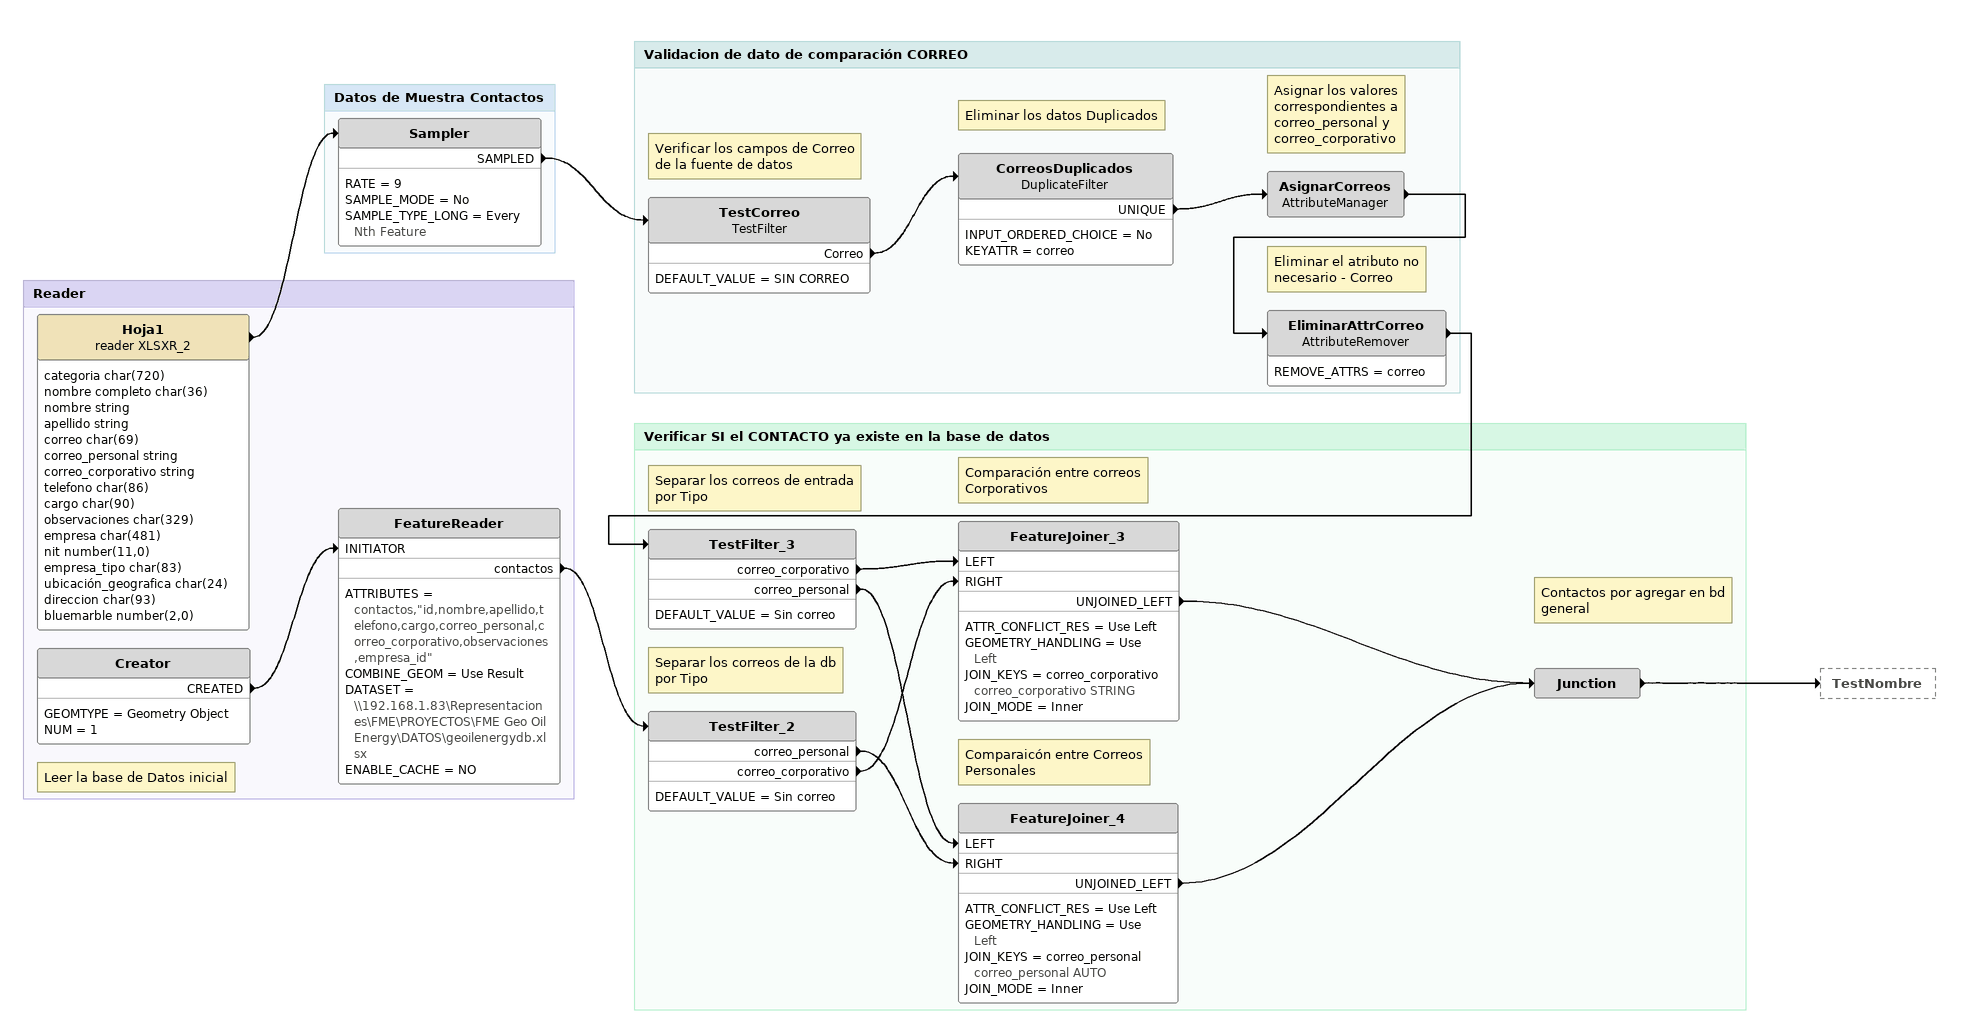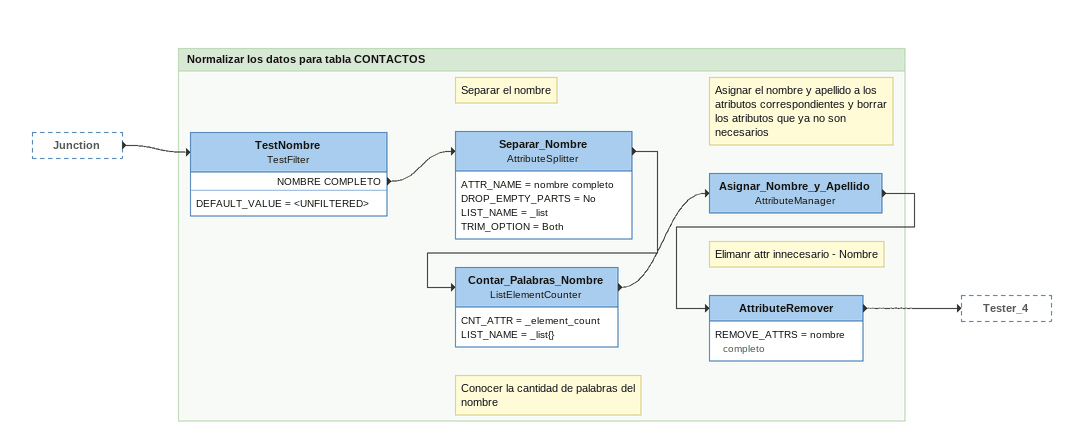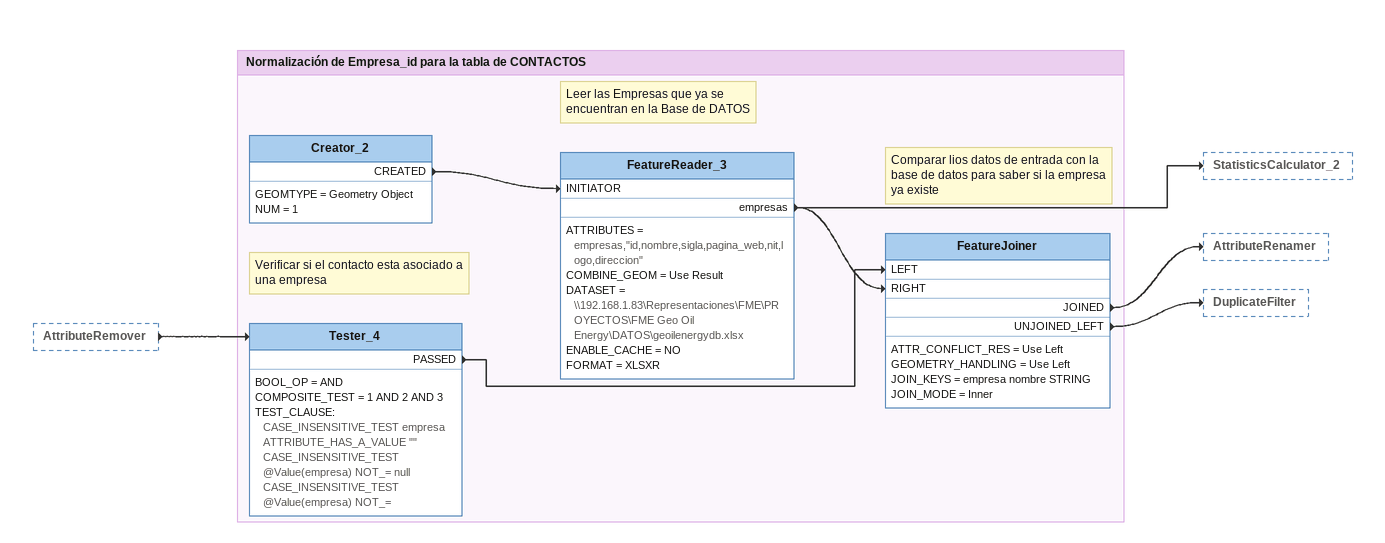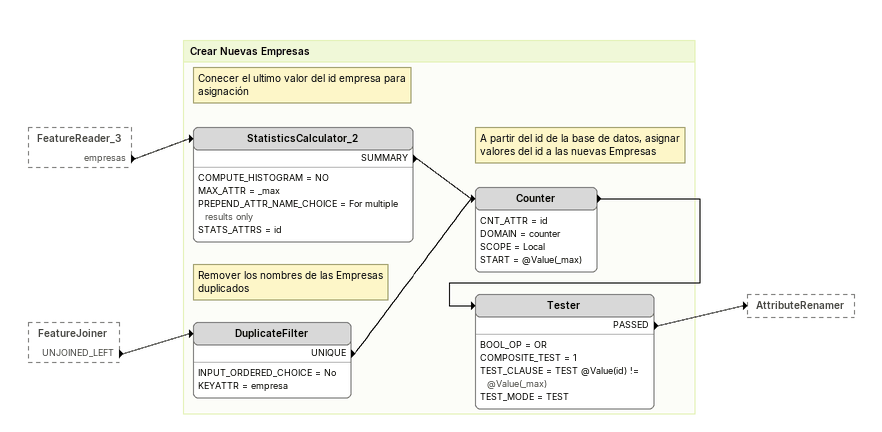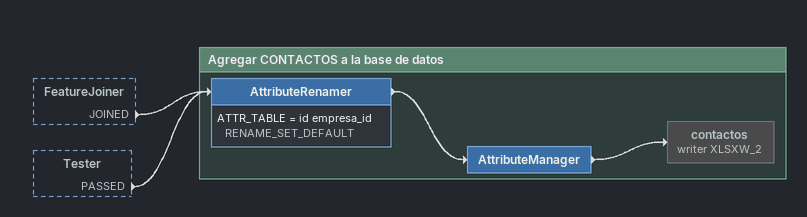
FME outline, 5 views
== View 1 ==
Bookmark: Reader
Hoja1 (reader XLSXR_2)
    attributes: categoria char(720), nombre completo char(36), nombre string, apellido string, correo char(69), correo_personal string, correo_corporativo string, telefono char(86), cargo char(90), observaciones char(329), empresa char(481), nit number(11,0), empresa_tipo char(83), ubicación_geografica char(24), direccion char(93), bluemarble number(2,0)
    -> Sampler
Creator
    GEOMTYPE = Geometry Object
    NUM = 1
    CREATED -> FeatureReader [INITIATOR]
Note: Leer la base de Datos inicial
FeatureReader
    ATTRIBUTES = contactos,"id,nombre,apellido,telefono,cargo,correo_personal,correo_corporativo,observaciones,empresa_id"
    COMBINE_GEOM = Use Result
    DATASET = \\192.168.1.83\Representaciones\FME\PROYECTOS\FME Geo Oil Energy\DATOS\geoilenergydb.xlsx
    ENABLE_CACHE = NO
    contactos -> TestFilter_2

Bookmark: Datos de Muestra Contactos
Sampler
    RATE = 9
    SAMPLE_MODE = No
    SAMPLE_TYPE_LONG = Every Nth Feature
    SAMPLED -> TestCorreo

Bookmark: Validacion de dato de comparación CORREO
Note: Verificar los campos de Correo de la fuente de datos
TestCorreo: TestFilter
    DEFAULT_VALUE = SIN CORREO
    Correo -> CorreosDuplicados
Note: Eliminar los datos Duplicados
CorreosDuplicados: DuplicateFilter
    INPUT_ORDERED_CHOICE = No
    KEYATTR = correo
    UNIQUE -> AsignarCorreos
Note: Asignar los valores correspondientes a correo_personal y correo_corporativo
AsignarCorreos: AttributeManager
    -> EliminarAttrCorreo
Note: Eliminar el atributo no necesario - Correo
EliminarAttrCorreo: AttributeRemover
    REMOVE_ATTRS = correo
    -> TestFilter_3

Bookmark: Verificar SI el CONTACTO ya existe en la base de datos
Note: Separar los correos de entrada por Tipo
TestFilter_3
    DEFAULT_VALUE = Sin correo
    correo_corporativo -> FeatureJoiner_3 [LEFT]
    correo_personal -> FeatureJoiner_4 [LEFT]
Note: Separar los correos de la db por Tipo
TestFilter_2
    DEFAULT_VALUE = Sin correo
    correo_personal -> FeatureJoiner_4 [RIGHT]
    correo_corporativo -> FeatureJoiner_3 [RIGHT]
Note: Comparación entre correos Corporativos
FeatureJoiner_3
    ATTR_CONFLICT_RES = Use Left
    GEOMETRY_HANDLING = Use Left
    JOIN_KEYS = correo_corporativo correo_corporativo STRING
    JOIN_MODE = Inner
    UNJOINED_LEFT -> Junction
Note: Comparaicón entre Correos Personales
FeatureJoiner_4
    ATTR_CONFLICT_RES = Use Left
    GEOMETRY_HANDLING = Use Left
    JOIN_KEYS = correo_personal correo_personal AUTO
    JOIN_MODE = Inner
    UNJOINED_LEFT -> Junction
Note: Contactos por agregar en bd general
Junction
    -> TestNombre

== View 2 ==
Junction [outside]
    -> TestNombre

Bookmark: Normalizar los datos para tabla CONTACTOS
TestNombre: TestFilter
    DEFAULT_VALUE = <UNFILTERED>
    NOMBRE COMPLETO -> Separar_Nombre
Note: Separar el nombre
Separar_Nombre: AttributeSplitter
    ATTR_NAME = nombre completo
    DROP_EMPTY_PARTS = No
    LIST_NAME = _list
    TRIM_OPTION = Both
    -> Contar_Palabras_Nombre
Note: Conocer la cantidad de palabras del nombre
Contar_Palabras_Nombre: ListElementCounter
    CNT_ATTR = _element_count
    LIST_NAME = _list{}
    -> Asignar_Nombre_y_Apellido
Note: Asignar el nombre y apellido a los atributos correspondientes y borrar los atributos que ya no son necesarios
Asignar_Nombre_y_Apellido: AttributeManager
    -> AttributeRemover
Note: Elimanr attr innecesario - Nombre
AttributeRemover
    REMOVE_ATTRS = nombre completo
    -> Tester_4

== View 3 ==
AttributeRemover [outside]
    -> Tester_4

Bookmark: Normalización de Empresa_id para la tabla de CONTACTOS
Note: Verificar si el contacto esta asociado a una empresa
Tester_4
    BOOL_OP = AND
    COMPOSITE_TEST = 1 AND 2 AND 3
    TEST_CLAUSE:
      CASE_INSENSITIVE_TEST empresa ATTRIBUTE_HAS_A_VALUE ""
      CASE_INSENSITIVE_TEST @Value(empresa) NOT_= null
      CASE_INSENSITIVE_TEST @Value(empresa) NOT_=
    PASSED -> FeatureJoiner [LEFT]
Creator_2
    GEOMTYPE = Geometry Object
    NUM = 1
    CREATED -> FeatureReader_3 [INITIATOR]
Note: Leer las Empresas que ya se encuentran en la Base de DATOS
FeatureReader_3
    ATTRIBUTES = empresas,"id,nombre,sigla,pagina_web,nit,logo,direccion"
    COMBINE_GEOM = Use Result
    DATASET = \\192.168.1.83\Representaciones\FME\PROYECTOS\FME Geo Oil Energy\DATOS\geoilenergydb.xlsx
    ENABLE_CACHE = NO
    FORMAT = XLSXR
    empresas -> FeatureJoiner [RIGHT]
    empresas -> StatisticsCalculator_2
Note: Comparar lios datos de entrada con la base de datos para saber si la empresa ya existe
FeatureJoiner
    ATTR_CONFLICT_RES = Use Left
    GEOMETRY_HANDLING = Use Left
    JOIN_KEYS = empresa nombre STRING
    JOIN_MODE = Inner
    JOINED -> AttributeRenamer
    UNJOINED_LEFT -> DuplicateFilter

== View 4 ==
FeatureReader_3 [outside]
    empresas -> StatisticsCalculator_2
FeatureJoiner [outside]
    UNJOINED_LEFT -> DuplicateFilter

Bookmark: Crear Nuevas Empresas
Note: Conecer el ultimo valor del id empresa para asignación
StatisticsCalculator_2
    COMPUTE_HISTOGRAM = NO
    MAX_ATTR = _max
    PREPEND_ATTR_NAME_CHOICE = For multiple results only
    STATS_ATTRS = id
    SUMMARY -> Counter
Note: Remover los nombres de las Empresas duplicados
DuplicateFilter
    INPUT_ORDERED_CHOICE = No
    KEYATTR = empresa
    UNIQUE -> Counter
Note: A partir del id de la base de datos, asignar valores del id a las nuevas Empresas
Counter
    CNT_ATTR = id
    DOMAIN = counter
    SCOPE = Local
    START = @Value(_max)
    -> Tester
Tester
    BOOL_OP = OR
    COMPOSITE_TEST = 1
    TEST_CLAUSE = TEST @Value(id) != @Value(_max)
    TEST_MODE = TEST
    PASSED -> AttributeRenamer

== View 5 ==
FeatureJoiner [outside]
    JOINED -> AttributeRenamer
Tester [outside]
    PASSED -> AttributeRenamer

Bookmark: Agregar CONTACTOS a la base de datos
AttributeRenamer
    ATTR_TABLE = id empresa_id RENAME_SET_DEFAULT
    -> AttributeManager
AttributeManager
    -> contactos (writer XLSXW_2)
contactos (writer XLSXW_2) [off]
